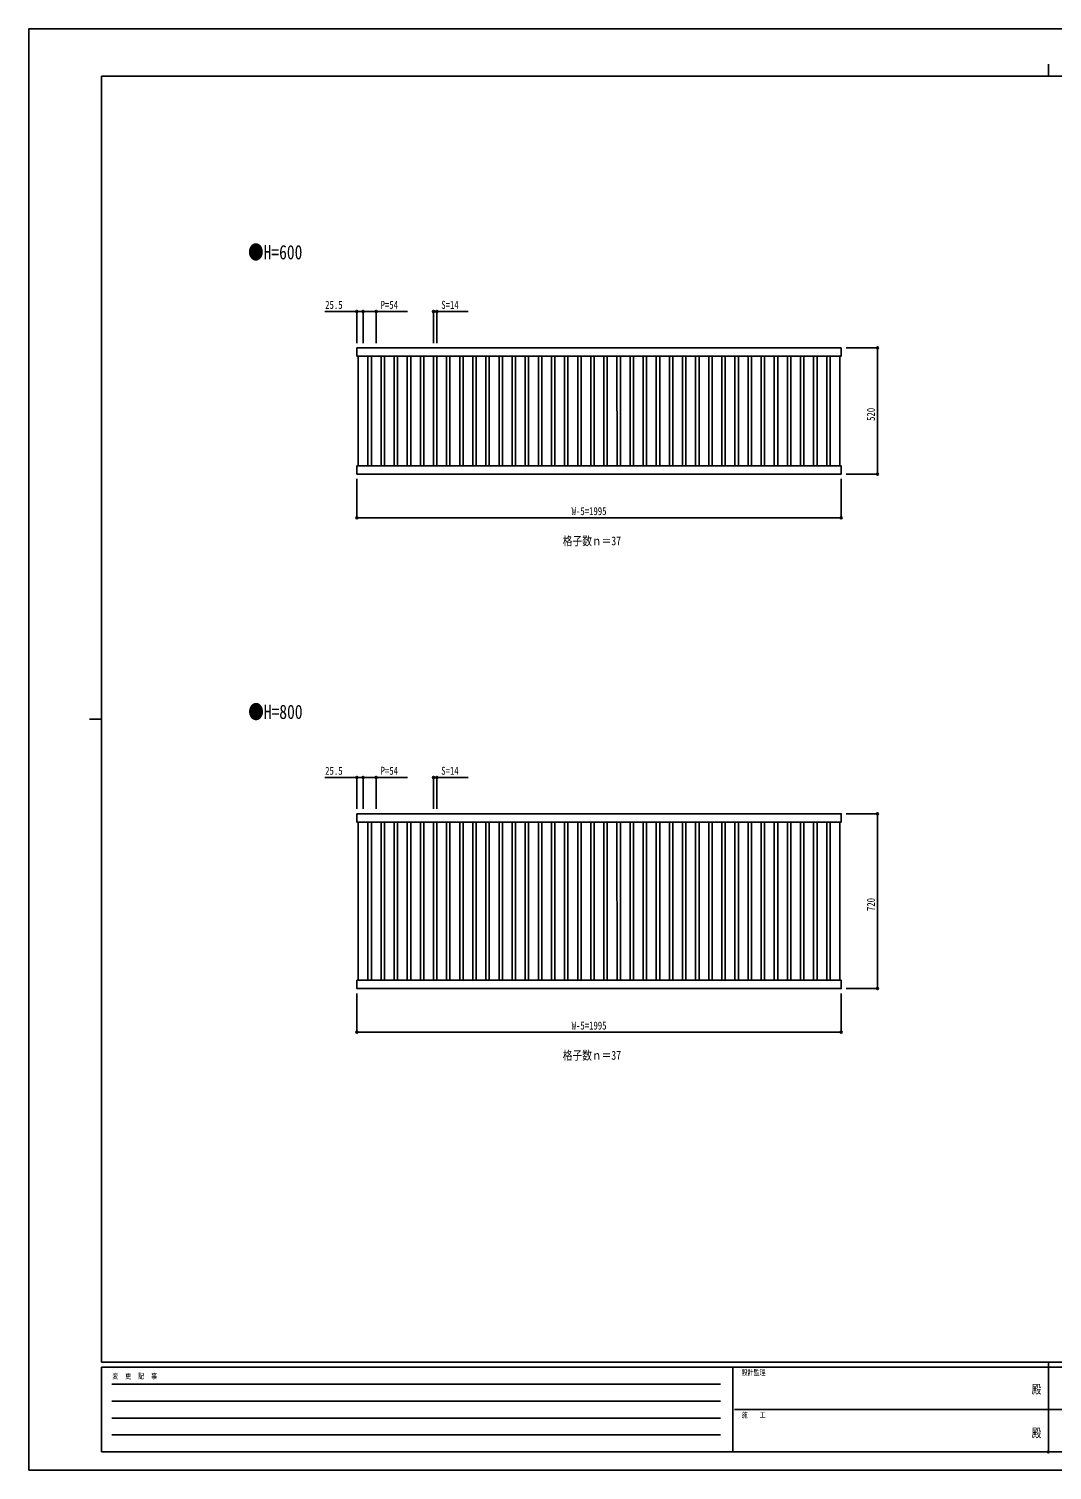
# Model space of a CAD drawing. Units: millimetres, scale not verified. Extents: x -4205 to 4205, y -2970 to 2970.
# Drawn here: x -4205 to 11, y -2970 to 2970 of the extents above; entities that cross this region are included whole.
import ezdxf
from ezdxf.enums import TextEntityAlignment as Align

# ---------------------------------------------------------------- set-up
doc = ezdxf.new("R2010")
doc.units = ezdxf.units.MM
doc.header["$LTSCALE"] = 16
doc.header["$PDMODE"] = 32
doc.header["$PDSIZE"] = 8
for name, color, linetype in [('0-1_USER1', 3, 'Continuous'), ('0-2_YKK_A1', 4, 'Continuous'), ('0-3_YKK_D', 6, 'Continuous'), ('0-4_YKK_ZWAK', 7, 'Continuous')]:
    doc.layers.add(name, color=color, linetype=linetype)
doc.styles.add('ＭＳ ゴシック', font='')
doc.styles.get('ＭＳ ゴシック').set_extended_font_data('MS Gothic')

msp = doc.modelspace()

# ---------------------------------------------------------------- linework, layer by layer
at = {"layer": '0-2_YKK_A1'}
msp.add_line((-2853.46, 1655.03), (-858.46, 1655.03), dxfattribs=at)
msp.add_lwpolyline([(-858.46, 1655.03), (-858.46, 1621.03), (-2853.46, 1621.03), (-2853.46, 1655.03)], dxfattribs=at)
for points in [[(-2847.96, 1169.03), (-2807.96, 1169.03), (-2807.98, 1621.03), (-2847.98, 1621.03)], [(-2793.96, 1169.03), (-2753.96, 1169.03), (-2753.98, 1621.03), (-2793.98, 1621.03)], [(-2739.96, 1169.03), (-2699.96, 1169.03), (-2699.98, 1621.03), (-2739.98, 1621.03)], [(-2685.96, 1169.03), (-2645.96, 1169.03), (-2645.98, 1621.03), (-2685.98, 1621.03)], [(-2631.96, 1169.03), (-2591.96, 1169.03), (-2591.98, 1621.03), (-2631.98, 1621.03)], [(-2577.96, 1169.03), (-2537.96, 1169.03), (-2537.98, 1621.03), (-2577.98, 1621.03)], [(-2523.96, 1169.03), (-2483.96, 1169.03), (-2483.98, 1621.03), (-2523.98, 1621.03)], [(-2469.96, 1169.03), (-2429.96, 1169.03), (-2429.98, 1621.03), (-2469.98, 1621.03)], [(-2415.96, 1169.03), (-2375.96, 1169.03), (-2375.98, 1621.03), (-2415.98, 1621.03)], [(-2361.96, 1169.03), (-2321.96, 1169.03), (-2321.98, 1621.03), (-2361.98, 1621.03)], [(-2307.96, 1169.03), (-2267.96, 1169.03), (-2267.98, 1621.03), (-2307.98, 1621.03)], [(-2253.96, 1169.03), (-2213.96, 1169.03), (-2213.98, 1621.03), (-2253.98, 1621.03)], [(-2199.96, 1169.03), (-2159.96, 1169.03), (-2159.98, 1621.03), (-2199.98, 1621.03)], [(-2145.96, 1169.03), (-2105.96, 1169.03), (-2105.98, 1621.03), (-2145.98, 1621.03)], [(-2091.96, 1169.03), (-2051.96, 1169.03), (-2051.98, 1621.03), (-2091.98, 1621.03)], [(-2037.96, 1169.03), (-1997.96, 1169.03), (-1997.98, 1621.03), (-2037.98, 1621.03)], [(-1983.96, 1169.03), (-1943.96, 1169.03), (-1943.98, 1621.03), (-1983.98, 1621.03)], [(-1929.96, 1169.03), (-1889.96, 1169.03), (-1889.98, 1621.03), (-1929.98, 1621.03)], [(-1875.96, 1169.03), (-1835.96, 1169.03), (-1835.98, 1621.03), (-1875.98, 1621.03)], [(-1821.96, 1169.03), (-1781.96, 1169.03), (-1781.98, 1621.03), (-1821.98, 1621.03)], [(-1767.96, 1169.03), (-1727.96, 1169.03), (-1727.98, 1621.03), (-1767.98, 1621.03)], [(-1713.96, 1169.03), (-1673.96, 1169.03), (-1673.98, 1621.03), (-1713.98, 1621.03)], [(-1659.96, 1169.03), (-1619.96, 1169.03), (-1619.98, 1621.03), (-1659.98, 1621.03)], [(-1605.96, 1169.03), (-1565.96, 1169.03), (-1565.98, 1621.03), (-1605.98, 1621.03)], [(-1551.96, 1169.03), (-1511.96, 1169.03), (-1511.98, 1621.03), (-1551.98, 1621.03)], [(-1497.96, 1169.03), (-1457.96, 1169.03), (-1457.98, 1621.03), (-1497.98, 1621.03)], [(-1443.96, 1169.03), (-1403.96, 1169.03), (-1403.98, 1621.03), (-1443.98, 1621.03)], [(-1389.96, 1169.03), (-1349.96, 1169.03), (-1349.98, 1621.03), (-1389.98, 1621.03)], [(-1335.96, 1169.03), (-1295.96, 1169.03), (-1295.98, 1621.03), (-1335.98, 1621.03)], [(-1281.96, 1169.03), (-1241.96, 1169.03), (-1241.98, 1621.03), (-1281.98, 1621.03)], [(-1227.96, 1169.03), (-1187.96, 1169.03), (-1187.98, 1621.03), (-1227.98, 1621.03)], [(-1173.96, 1169.03), (-1133.96, 1169.03), (-1133.98, 1621.03), (-1173.98, 1621.03)], [(-1119.96, 1169.03), (-1079.96, 1169.03), (-1079.98, 1621.03), (-1119.98, 1621.03)], [(-1065.96, 1169.03), (-1025.96, 1169.03), (-1025.98, 1621.03), (-1065.98, 1621.03)], [(-1011.96, 1169.03), (-971.96, 1169.03), (-971.98, 1621.03), (-1011.98, 1621.03)], [(-957.96, 1169.03), (-917.96, 1169.03), (-917.98, 1621.03), (-957.98, 1621.03)], [(-903.96, 1169.03), (-863.96, 1169.03), (-863.98, 1621.03), (-903.98, 1621.03)], [(-2853.46, 1169.03), (-858.46, 1169.03), (-858.46, 1135.03), (-2853.46, 1135.03)], [(-2853.46, -264.97), (-858.46, -264.97), (-858.46, -298.97), (-2853.46, -298.97)], [(-2847.96, -950.97), (-2807.96, -950.97), (-2807.98, -298.97), (-2847.98, -298.97)], [(-2793.96, -950.97), (-2753.96, -950.97), (-2753.98, -298.97), (-2793.98, -298.97)], [(-2739.96, -950.97), (-2699.96, -950.97), (-2699.98, -298.97), (-2739.98, -298.97)], [(-2685.96, -950.97), (-2645.96, -950.97), (-2645.98, -298.97), (-2685.98, -298.97)], [(-2631.96, -950.97), (-2591.96, -950.97), (-2591.98, -298.97), (-2631.98, -298.97)], [(-2577.96, -950.97), (-2537.96, -950.97), (-2537.98, -298.97), (-2577.98, -298.97)], [(-2523.96, -950.97), (-2483.96, -950.97), (-2483.98, -298.97), (-2523.98, -298.97)], [(-2469.96, -950.97), (-2429.96, -950.97), (-2429.98, -298.97), (-2469.98, -298.97)], [(-2415.96, -950.97), (-2375.96, -950.97), (-2375.98, -298.97), (-2415.98, -298.97)], [(-2361.96, -950.97), (-2321.96, -950.97), (-2321.98, -298.97), (-2361.98, -298.97)], [(-2307.96, -950.97), (-2267.96, -950.97), (-2267.98, -298.97), (-2307.98, -298.97)], [(-2253.96, -950.97), (-2213.96, -950.97), (-2213.98, -298.97), (-2253.98, -298.97)], [(-2199.96, -950.97), (-2159.96, -950.97), (-2159.98, -298.97), (-2199.98, -298.97)], [(-2145.96, -950.97), (-2105.96, -950.97), (-2105.98, -298.97), (-2145.98, -298.97)], [(-2091.96, -950.97), (-2051.96, -950.97), (-2051.98, -298.97), (-2091.98, -298.97)], [(-2037.96, -950.97), (-1997.96, -950.97), (-1997.98, -298.97), (-2037.98, -298.97)], [(-1983.96, -950.97), (-1943.96, -950.97), (-1943.98, -298.97), (-1983.98, -298.97)], [(-1929.96, -950.97), (-1889.96, -950.97), (-1889.98, -298.97), (-1929.98, -298.97)], [(-1875.96, -950.97), (-1835.96, -950.97), (-1835.98, -298.97), (-1875.98, -298.97)], [(-1821.96, -950.97), (-1781.96, -950.97), (-1781.98, -298.97), (-1821.98, -298.97)], [(-1767.96, -950.97), (-1727.96, -950.97), (-1727.98, -298.97), (-1767.98, -298.97)], [(-1713.96, -950.97), (-1673.96, -950.97), (-1673.98, -298.97), (-1713.98, -298.97)], [(-1659.96, -950.97), (-1619.96, -950.97), (-1619.98, -298.97), (-1659.98, -298.97)], [(-1605.96, -950.97), (-1565.96, -950.97), (-1565.98, -298.97), (-1605.98, -298.97)], [(-1551.96, -950.97), (-1511.96, -950.97), (-1511.98, -298.97), (-1551.98, -298.97)], [(-1497.96, -950.97), (-1457.96, -950.97), (-1457.98, -298.97), (-1497.98, -298.97)], [(-1443.96, -950.97), (-1403.96, -950.97), (-1403.98, -298.97), (-1443.98, -298.97)], [(-1389.96, -950.97), (-1349.96, -950.97), (-1349.98, -298.97), (-1389.98, -298.97)], [(-1335.96, -950.97), (-1295.96, -950.97), (-1295.98, -298.97), (-1335.98, -298.97)], [(-1281.96, -950.97), (-1241.96, -950.97), (-1241.98, -298.97), (-1281.98, -298.97)], [(-1227.96, -950.97), (-1187.96, -950.97), (-1187.98, -298.97), (-1227.98, -298.97)], [(-1173.96, -950.97), (-1133.96, -950.97), (-1133.98, -298.97), (-1173.98, -298.97)], [(-1119.96, -950.97), (-1079.96, -950.97), (-1079.98, -298.97), (-1119.98, -298.97)], [(-1065.96, -950.97), (-1025.96, -950.97), (-1025.98, -298.97), (-1065.98, -298.97)], [(-1011.96, -950.97), (-971.96, -950.97), (-971.98, -298.97), (-1011.98, -298.97)], [(-957.96, -950.97), (-917.96, -950.97), (-917.98, -298.97), (-957.98, -298.97)], [(-903.96, -950.97), (-863.96, -950.97), (-863.98, -298.97), (-903.98, -298.97)], [(-2853.46, -950.97), (-858.46, -950.97), (-858.46, -984.97), (-2853.46, -984.97)]]:
    msp.add_lwpolyline(points, close=True, dxfattribs=at)
at = {"layer": '0-3_YKK_D'}
for p, q in [((-2853.46, 1675.03), (-2853.46, 1806.03)), ((-2827.96, 1675.03), (-2827.96, 1806.03)), ((-2827.96, 1675.03), (-2827.96, 1806.03)), ((-2773.96, 1675.03), (-2773.96, 1806.03)), ((-2537.98, 1675.03), (-2537.98, 1806.03)), ((-2523.98, 1675.03), (-2523.98, 1806.03)), ((-838.46, 1655.03), (-707.46, 1655.03)), ((-708.46, 1655.03), (-708.46, 1135.03)), ((-838.46, 1135.03), (-707.46, 1135.03)), ((-2853.46, 1115.03), (-2853.46, 954.03)), ((-858.46, 1115.03), (-858.46, 954.03)), ((-858.46, 955.03), (-2853.46, 955.03)), ((-2853.46, -244.97), (-2853.46, -113.97)), ((-2827.96, -244.97), (-2827.96, -113.97)), ((-2827.96, -244.97), (-2827.96, -113.97)), ((-2773.96, -244.97), (-2773.96, -113.97)), ((-2537.98, -244.97), (-2537.98, -113.97)), ((-2523.98, -244.97), (-2523.98, -113.97)), ((-838.46, -264.97), (-707.46, -264.97)), ((-708.46, -264.97), (-708.46, -984.97)), ((-2853.46, -1004.97), (-2853.46, -1165.97)), ((-858.46, -1004.97), (-858.46, -1165.97)), ((-838.46, -984.97), (-707.46, -984.97)), ((-2853.46, -1164.97), (-858.46, -1164.97))]:
    msp.add_line(p, q, dxfattribs=at)
for points in [[(-2827.96, 1805.03), (-2853.46, 1805.03), (-2985.26, 1805.03)], [(-2827.96, 1805.03), (-2773.96, 1805.03), (-2644.56, 1805.03)], [(-2537.98, 1805.03), (-2523.98, 1805.03), (-2394.58, 1805.03)], [(-2827.96, -114.97), (-2853.46, -114.97), (-2985.26, -114.97)], [(-2827.96, -114.97), (-2773.96, -114.97), (-2644.56, -114.97)], [(-2537.98, -114.97), (-2523.98, -114.97), (-2394.58, -114.97)]]:
    msp.add_lwpolyline(points, dxfattribs=at)
for centre in [(-2853.46, 1805.03), (-2827.96, 1805.03), (-2827.96, 1805.03), (-2773.96, 1805.03), (-2537.98, 1805.03), (-2523.98, 1805.03), (-708.46, 1655.03), (-708.46, 1135.03), (-2853.46, 955.03), (-858.46, 955.03), (-2853.46, -114.97), (-2827.96, -114.97), (-2827.96, -114.97), (-2773.96, -114.97), (-2537.98, -114.97), (-2523.98, -114.97), (-708.46, -264.97), (-708.46, -984.97), (-2853.46, -1164.97), (-858.46, -1164.97)]:
    msp.add_circle(centre, 4.25, dxfattribs=at)
at = {"layer": '0-4_YKK_ZWAK'}
for p, q in [((-4.98, 2825), (-4.98, 2775)), ((3895.02, 2775), (-3904.98, 2775)), ((-3904.98, -2525), (-3904.98, 2775)), ((-3954.98, 125), (-3904.98, 125)), ((3895.02, -2525), (-3904.98, -2525)), ((-1304.98, -2545), (-3904.98, -2545)), ((-3904.98, -2895), (-3904.98, -2545)), ((-1304.98, -2545), (-1304.98, -2895)), ((-4.98, -2545), (-1304.98, -2545)), ((-4.98, -2525), (-4.98, -2895)), ((1295.02, -2545), (-4.98, -2545)), ((-3862.48, -2615), (-1354.98, -2615)), ((-3862.48, -2685), (-1354.98, -2685)), ((-1297.48, -2720), (-4.98, -2720)), ((-4.98, -2720), (1295.02, -2720)), ((-3862.48, -2755), (-1354.98, -2755)), ((-3862.48, -2825), (-1354.98, -2825)), ((-3904.98, -2895), (-1304.98, -2895)), ((-1304.98, -2895), (-4.98, -2895)), ((-4.98, -2895), (1295.02, -2895))]:
    msp.add_line(p, q, dxfattribs=at)
msp.add_lwpolyline([(-4205, -2970), (4205, -2970), (4205, 2970), (-4205, 2970)], close=True, dxfattribs=at)
msp.add_point((-4.98, -2895), dxfattribs=at)

# ---------------------------------------------------------------- texts
at = {"layer": '0-1_USER1', "style": 'ＭＳ ゴシック', "width": 0.8}
for s, height, p in [('●H=600', 58.65, (-3301.71, 2002.52)), ('格子数ｎ＝37', 36.66, (-2005.29, 830.29)), ('●H=800', 58.65, (-3301.03, 108.31)), ('格子数ｎ＝37', 36.66, (-2005.29, -1289.71))]:
    msp.add_text(s, height=height, dxfattribs=at).set_placement(p, align=Align.BOTTOM_LEFT)
at = {"layer": '0-3_YKK_D', "style": 'ＭＳ ゴシック', "width": 0.8}
for s, p in [('25.5', (-2984.26, 1806.03)), ('P=54', (-2755.96, 1806.03)), ('S=14', (-2505.98, 1806.03)), ('W-5=1995', (-1968.76, 956.03)), ('25.5', (-2984.26, -113.97)), ('P=54', (-2755.96, -113.97)), ('S=14', (-2505.98, -113.97)), ('W-5=1995', (-1968.76, -1163.97))]:
    msp.add_text(s, height=32.99, dxfattribs=at).set_placement(p, align=Align.BOTTOM_LEFT)
for s, p in [('520', (-709.46, 1354.23)), ('720', (-709.46, -665.77))]:
    msp.add_text(s, height=32.99, rotation=90, dxfattribs=at).set_placement(p, align=Align.BOTTOM_LEFT)
at = {"layer": '0-4_YKK_ZWAK', "style": 'ＭＳ ゴシック', "width": 0.8}
for s, height, p in [('設計監理', 21.99, (-1268.31, -2585)), ('変  更  記  事', 21.99, (-3861.31, -2600)), ('殿', 36.66, (-73.67, -2665.83)), ('施\u3000\u3000工', 21.99, (-1268.31, -2760)), ('殿', 36.66, (-73.67, -2845.83))]:
    msp.add_text(s, height=height, dxfattribs=at).set_placement(p, align=Align.BOTTOM_LEFT)

doc.saveas('drawing.dxf')
